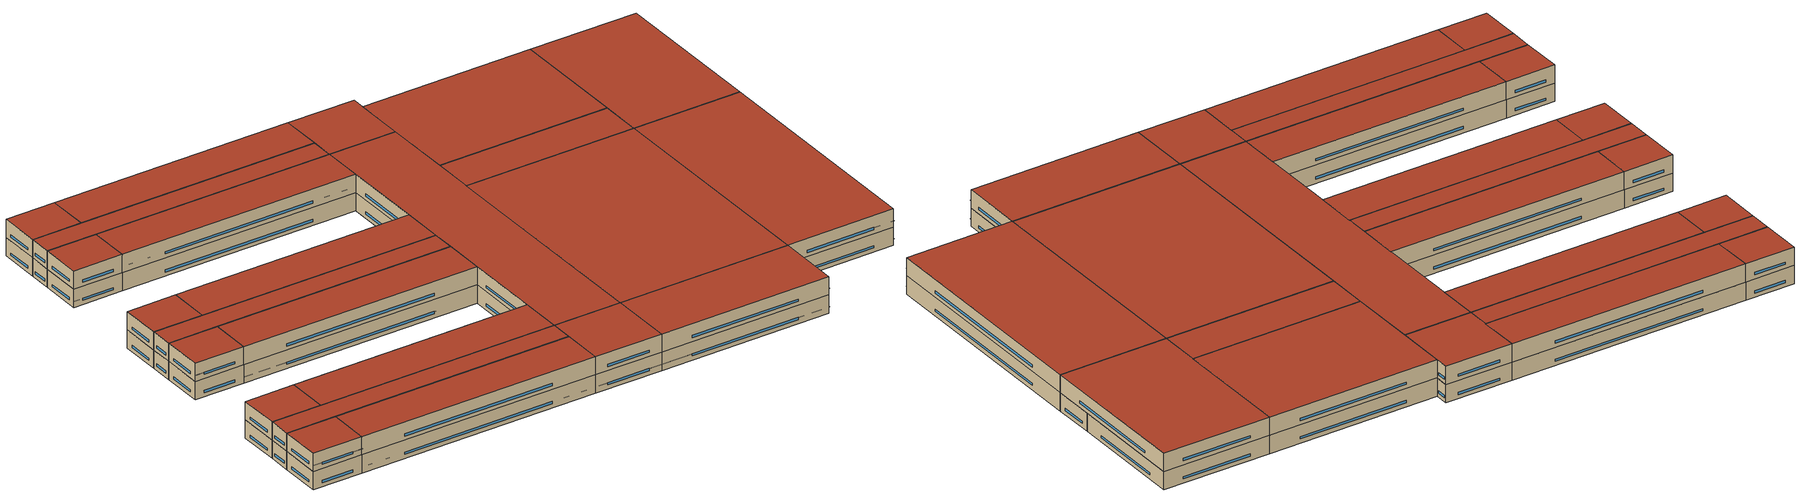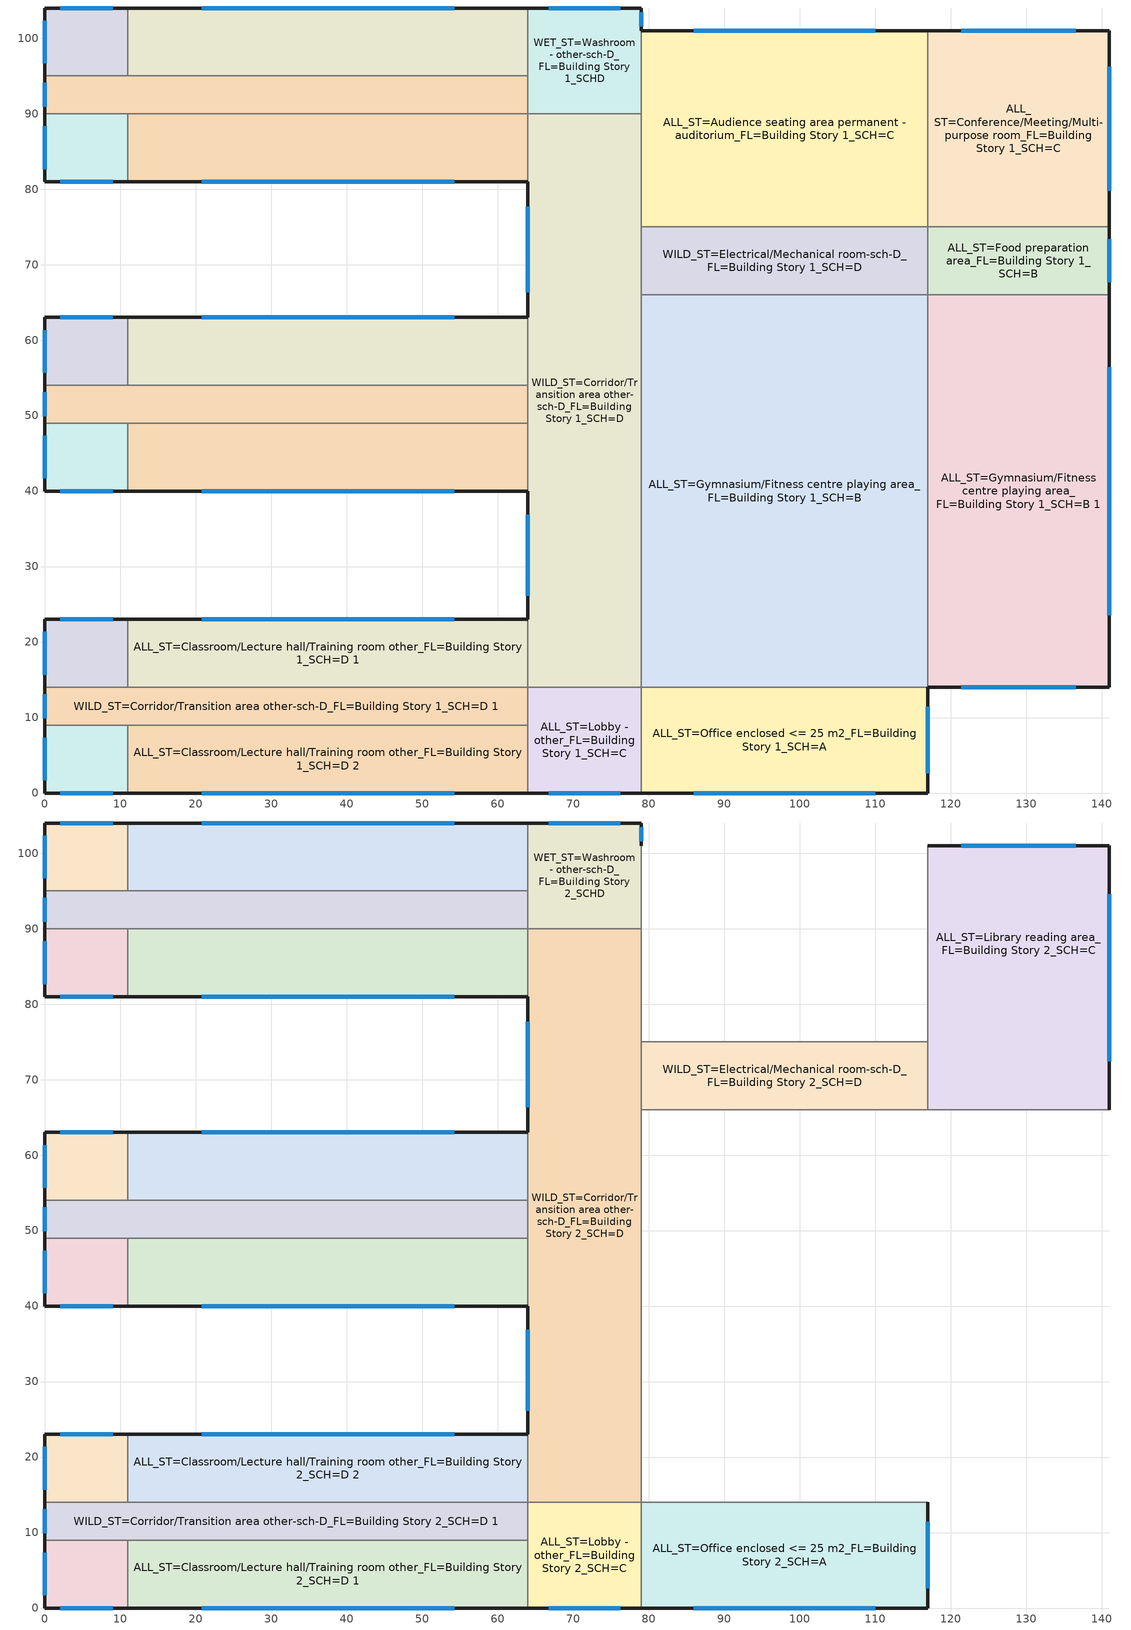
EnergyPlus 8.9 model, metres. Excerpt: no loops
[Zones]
ALL_ST=Audience seating area permanent - auditorium_FL=Building Story 1_SCH=C
 floor ground (BTAP-Grnd-Floor-Mass:U-0.379): 117,101 117,75 79,75 79,101 z0
 wall outside (BTAP-Ext-Wall-Mass:U-0.183-:{ "cond"=>0.06} adj ext wall insulation): 117,101 79,101 z0:4; 117,101 79,101 z4:8
 wall to WILD_ST=Electrical/Mechanical room-sch-D_FL=Building Story 1_SCH=D (BTAP-Int-Wall): 79,75 117,75 z0:4
 wall to ALL_ST=Conference/Meeting/Multi-purpose room_FL=Building Story 1_SCH=C (BTAP-Int-Wall): 117,75 117,101 z0:4
 wall to WILD_ST=Corridor/Transition area other-sch-D_FL=Building Story 1_SCH=D (BTAP-Int-Wall): 79,90 79,75 z0:4
 wall to WET_ST=Washroom - other-sch-D_FL=Building Story 1_SCHD (BTAP-Int-Wall): 79,101 79,90 z0:4
 wall to WILD_ST=Electrical/Mechanical room-sch-D_FL=Building Story 2_SCH=D (BTAP-Int-Wall): 79,75 117,75 z4:8
 wall to ALL_ST=Library reading area_FL=Building Story 2_SCH=C (BTAP-Int-Wall): 117,75 117,101 z4:8
 wall to WILD_ST=Corridor/Transition area other-sch-D_FL=Building Story 2_SCH=D (BTAP-Int-Wall): 79,90 79,75 z4:8
 wall to WET_ST=Washroom - other-sch-D_FL=Building Story 2_SCHD (BTAP-Int-Wall): 79,101 79,90 z4:8
 window (BTAP-Ext-DaylightDiffuser:U=0.140 SHGC=0.600-:{ "cond"=>0.7}): 110,101 86,101 z0.91:1.42; 110,101 86,101 z4.91:5.42
 roof outside (BTAP-Ext-Roof-Metal:U-0.12099999999999998-:{ "cond"=>0.057} adj roof insulation): 117,75 117,101 79,101 79,75 z8
ALL_ST=Classroom/Lecture hall/Training room other_FL=Building Story 1_SCH=D
 floor ground (BTAP-Grnd-Floor-Mass:U-0.379): 11,9 11,0 0,0 0,9 z0; 11,49 11,40 0,40 0,49 z0; 11,90 11,81 0,81 0,90 z0
 wall outside (BTAP-Ext-Wall-Mass:U-0.183-:{ "cond"=>0.06} adj ext wall insulation): 0,9 0,0 11,0 / 0,49 0,40 11,40 / 0,90 0,81 11,81 z0:4
 wall to ALL_ST=Classroom/Lecture hall/Training room other_FL=Building Story 1_SCH=D 2 (BTAP-Int-Wall): 11,0 11,9 / 11,40 11,49 / 11,81 11,90 z0:4
 wall to WILD_ST=Corridor/Transition area other-sch-D_FL=Building Story 1_SCH=D 1 (BTAP-Int-Wall): 11,9 0,9 / 11,49 0,49 / 11,90 0,90 z0:4
 window (BTAP-Ext-DaylightDiffuser:U=0.140 SHGC=0.600-:{ "cond"=>0.7}): 2.04,0 8.96,0 / 0,7.33 0,1.67 / 2.04,40 8.96,40 / 0,47.33 0,41.67 / 2.04,81 8.96,81 / 0,88.33 0,82.67 z0.91:1.42
ALL_ST=Classroom/Lecture hall/Training room other_FL=Building Story 1_SCH=D 1
 floor ground (BTAP-Grnd-Floor-Mass:U-0.379): 64,23 64,14 11,14 11,23 z0; 64,63 64,54 11,54 11,63 z0; 64,104 64,95 11,95 11,104 z0
 wall outside (BTAP-Ext-Wall-Mass:U-0.183-:{ "cond"=>0.06} adj ext wall insulation): 64,23 11,23 / 64,63 11,63 / 64,104 11,104 z0:4
 wall to WILD_ST=Corridor/Transition area other-sch-D_FL=Building Story 1_SCH=D 1 (BTAP-Int-Wall): 11,14 64,14 / 11,54 64,54 / 11,95 64,95 z0:4
 wall to WILD_ST=Corridor/Transition area other-sch-D_FL=Building Story 1_SCH=D (BTAP-Int-Wall): 64,14 64,23 / 64,54 64,63 z0:4
 wall to ALL_ST=Classroom/Lecture hall/Training room other_FL=Building Story 1_SCH=D 3 (BTAP-Int-Wall): 11,23 11,14 / 11,63 11,54 / 11,104 11,95 z0:4
 wall to WET_ST=Washroom - other-sch-D_FL=Building Story 1_SCHD (BTAP-Int-Wall): 64,95 64,104 z0:4
 window (BTAP-Ext-DaylightDiffuser:U=0.140 SHGC=0.600-:{ "cond"=>0.7}): 54.24,23 20.76,23 / 54.24,63 20.76,63 / 54.24,104 20.76,104 z0.91:1.42
ALL_ST=Classroom/Lecture hall/Training room other_FL=Building Story 1_SCH=D 2
 floor ground (BTAP-Grnd-Floor-Mass:U-0.379): 64,9 64,0 11,0 11,9 z0; 64,49 64,40 11,40 11,49 z0; 64,90 64,81 11,81 11,90 z0
 wall outside (BTAP-Ext-Wall-Mass:U-0.183-:{ "cond"=>0.06} adj ext wall insulation): 11,0 64,0 / 11,40 64,40 / 11,81 64,81 z0:4
 wall to ALL_ST=Lobby - other_FL=Building Story 1_SCH=C (BTAP-Int-Wall): 64,0 64,9 z0:4
 wall to WILD_ST=Corridor/Transition area other-sch-D_FL=Building Story 1_SCH=D 1 (BTAP-Int-Wall): 64,9 11,9 / 64,49 11,49 / 64,90 11,90 z0:4
 wall to WILD_ST=Corridor/Transition area other-sch-D_FL=Building Story 1_SCH=D (BTAP-Int-Wall): 64,40 64,49 / 64,81 64,90 z0:4
 window (BTAP-Ext-DaylightDiffuser:U=0.140 SHGC=0.600-:{ "cond"=>0.7}): 20.76,0 54.24,0 / 20.76,40 54.24,40 / 20.76,81 54.24,81 z0.91:1.42
ALL_ST=Classroom/Lecture hall/Training room other_FL=Building Story 1_SCH=D 3
 floor ground (BTAP-Grnd-Floor-Mass:U-0.379): 11,23 11,14 0,14 0,23 z0; 11,63 11,54 0,54 0,63 z0; 11,104 11,95 0,95 0,104 z0
 wall outside (BTAP-Ext-Wall-Mass:U-0.183-:{ "cond"=>0.06} adj ext wall insulation): 11,23 0,23 0,14 / 11,63 0,63 0,54 / 11,104 0,104 0,95 z0:4
 wall to WILD_ST=Corridor/Transition area other-sch-D_FL=Building Story 1_SCH=D 1 (BTAP-Int-Wall): 0,14 11,14 / 0,54 11,54 / 0,95 11,95 z0:4
 window (BTAP-Ext-DaylightDiffuser:U=0.140 SHGC=0.600-:{ "cond"=>0.7}): 8.96,23 2.04,23 / 0,21.33 0,15.67 / 8.96,63 2.04,63 / 0,61.33 0,55.67 / 8.96,104 2.04,104 / 0,102.33 0,96.67 z0.91:1.42
ALL_ST=Conference/Meeting/Multi-purpose room_FL=Building Story 1_SCH=C
 floor ground (BTAP-Grnd-Floor-Mass:U-0.379): 141,101 141,75 117,75 117,101 z0
 wall outside (BTAP-Ext-Wall-Mass:U-0.183-:{ "cond"=>0.06} adj ext wall insulation): 141,75 141,101 117,101 z0:4
 wall to ALL_ST=Food preparation area_FL=Building Story 1_SCH=B (BTAP-Int-Wall): 117,75 141,75 z0:4
 window (BTAP-Ext-DaylightDiffuser:U=0.140 SHGC=0.600-:{ "cond"=>0.7}): 141,79.79 141,96.21 / 136.57,101 121.43,101 z0.91:1.42
ALL_ST=Food preparation area_FL=Building Story 1_SCH=B
 floor ground (BTAP-Grnd-Floor-Mass:U-0.379): 141,75 141,66 117,66 117,75 z0
 wall outside (BTAP-Ext-Wall-Mass:U-0.183-:{ "cond"=>0.06} adj ext wall insulation): 141,66 141,75 z0:4
 wall to ALL_ST=Gymnasium/Fitness centre playing area_FL=Building Story 1_SCH=B 1 (BTAP-Int-Wall): 117,66 141,66 z0:4
 wall to WILD_ST=Electrical/Mechanical room-sch-D_FL=Building Story 1_SCH=D (BTAP-Int-Wall): 117,75 117,66 z0:4
 window (BTAP-Ext-DaylightDiffuser:U=0.140 SHGC=0.600-:{ "cond"=>0.7}): 141,67.67 141,73.33 z0.91:1.42
ALL_ST=Gymnasium/Fitness centre playing area_FL=Building Story 1_SCH=B
 floor ground (BTAP-Grnd-Floor-Mass:U-0.379): 117,66 117,14 79,14 79,66 z0
 wall to ALL_ST=Office enclosed <= 25 m2_FL=Building Story 1_SCH=A (BTAP-Int-Wall): 79,14 117,14 z0:4
 wall to ALL_ST=Gymnasium/Fitness centre playing area_FL=Building Story 1_SCH=B 1 (BTAP-Int-Wall): 117,14 117,66 z0:4; 117,14 117,66 z4:8
 wall to WILD_ST=Electrical/Mechanical room-sch-D_FL=Building Story 1_SCH=D (BTAP-Int-Wall): 117,66 79,66 z0:4
 wall to WILD_ST=Corridor/Transition area other-sch-D_FL=Building Story 1_SCH=D (BTAP-Int-Wall): 79,66 79,14 z0:4
 wall to ALL_ST=Office enclosed <= 25 m2_FL=Building Story 2_SCH=A (BTAP-Int-Wall): 79,14 117,14 z4:8
 wall to WILD_ST=Electrical/Mechanical room-sch-D_FL=Building Story 2_SCH=D (BTAP-Int-Wall): 117,66 79,66 z4:8
 wall to WILD_ST=Corridor/Transition area other-sch-D_FL=Building Story 2_SCH=D (BTAP-Int-Wall): 79,66 79,14 z4:8
 roof outside (BTAP-Ext-Roof-Metal:U-0.12099999999999998-:{ "cond"=>0.057} adj roof insulation): 117,14 117,66 79,66 79,14 z8
ALL_ST=Gymnasium/Fitness centre playing area_FL=Building Story 1_SCH=B 1
 floor ground (BTAP-Grnd-Floor-Mass:U-0.379): 141,66 141,14 117,14 117,66 z0
 wall outside (BTAP-Ext-Wall-Mass:U-0.183-:{ "cond"=>0.06} adj ext wall insulation): 117,14 141,14 141,66 z0:4; 117,14 141,14 141,66 z4:8
 wall to ALL_ST=Library reading area_FL=Building Story 2_SCH=C (BTAP-Int-Wall): 141,66 117,66 z4:8
 window (BTAP-Ext-DaylightDiffuser:U=0.140 SHGC=0.600-:{ "cond"=>0.7}): 121.43,14 136.57,14 / 141,23.57 141,56.43 z0.91:1.42; 121.43,14 136.57,14 / 141,23.57 141,56.43 z4.91:5.42
 roof outside (BTAP-Ext-Roof-Metal:U-0.12099999999999998-:{ "cond"=>0.057} adj roof insulation): 141,14 141,66 117,66 117,14 z8
ALL_ST=Lobby - other_FL=Building Story 1_SCH=C
 floor ground (BTAP-Grnd-Floor-Mass:U-0.379): 79,14 79,0 64,0 64,14 z0
 wall outside (BTAP-Ext-Wall-Mass:U-0.183-:{ "cond"=>0.06} adj ext wall insulation): 64,0 79,0 z0:4
 wall to ALL_ST=Office enclosed <= 25 m2_FL=Building Story 1_SCH=A (BTAP-Int-Wall): 79,0 79,14 z0:4
 wall to WILD_ST=Corridor/Transition area other-sch-D_FL=Building Story 1_SCH=D (BTAP-Int-Wall): 79,14 64,14 z0:4
 wall to WILD_ST=Corridor/Transition area other-sch-D_FL=Building Story 1_SCH=D 1 (BTAP-Int-Wall): 64,14 64,9 z0:4
 window (BTAP-Ext-DaylightDiffuser:U=0.140 SHGC=0.600-:{ "cond"=>0.7}): 66.77,0 76.23,0 z0.91:1.42
ALL_ST=Office enclosed <= 25 m2_FL=Building Story 1_SCH=A
 floor ground (BTAP-Grnd-Floor-Mass:U-0.379): 117,14 117,0 79,0 79,14 z0
 wall outside (BTAP-Ext-Wall-Mass:U-0.183-:{ "cond"=>0.06} adj ext wall insulation): 79,0 117,0 117,14 z0:4
 window (BTAP-Ext-DaylightDiffuser:U=0.140 SHGC=0.600-:{ "cond"=>0.7}): 86,0 110,0 / 117,2.59 117,11.41 z0.91:1.42
WET_ST=Washroom - other-sch-D_FL=Building Story 1_SCHD
 floor ground (BTAP-Grnd-Floor-Mass:U-0.379): 79,104 79,90 64,90 64,104 z0
 wall outside (BTAP-Ext-Wall-Mass:U-0.183-:{ "cond"=>0.06} adj ext wall insulation): 79,101 79,104 64,104 z0:4
 wall to WILD_ST=Corridor/Transition area other-sch-D_FL=Building Story 1_SCH=D (BTAP-Int-Wall): 64,90 79,90 z0:4
 wall to WILD_ST=Corridor/Transition area other-sch-D_FL=Building Story 1_SCH=D 1 (BTAP-Int-Wall): 64,95 64,90 z0:4
 window (BTAP-Ext-DaylightDiffuser:U=0.140 SHGC=0.600-:{ "cond"=>0.7}): 79,101.57 79,103.43 z0.91:1.43; 76.23,104 66.77,104 z0.91:1.42
WILD_ST=Corridor/Transition area other-sch-D_FL=Building Story 1_SCH=D
 floor ground (BTAP-Grnd-Floor-Mass:U-0.379): 79,90 79,14 64,14 64,90 z0
 wall outside (BTAP-Ext-Wall-Mass:U-0.183-:{ "cond"=>0.06} adj ext wall insulation): 64,40 64,23 / 64,81 64,63 z0:4
 wall to WILD_ST=Electrical/Mechanical room-sch-D_FL=Building Story 1_SCH=D (BTAP-Int-Wall): 79,66 79,75 z0:4
 wall to WILD_ST=Corridor/Transition area other-sch-D_FL=Building Story 1_SCH=D 1 (BTAP-Int-Wall): 64,54 64,49 z0:4
 window (BTAP-Ext-DaylightDiffuser:U=0.140 SHGC=0.600-:{ "cond"=>0.7}): 64,36.86 64,26.14 / 64,77.68 64,66.32 z0.91:1.42
WILD_ST=Corridor/Transition area other-sch-D_FL=Building Story 1_SCH=D 1
 floor ground (BTAP-Grnd-Floor-Mass:U-0.379): 64,14 64,9 0,9 0,14 z0; 64,54 64,49 0,49 0,54 z0; 64,95 64,90 0,90 0,95 z0
 wall outside (BTAP-Ext-Wall-Mass:U-0.183-:{ "cond"=>0.06} adj ext wall insulation): 0,14 0,9 / 0,54 0,49 / 0,95 0,90 z0:4
 window (BTAP-Ext-DaylightDiffuser:U=0.140 SHGC=0.600-:{ "cond"=>0.7}): 0,13.07 0,9.93 / 0,53.07 0,49.93 / 0,94.07 0,90.93 z0.91:1.42
WILD_ST=Electrical/Mechanical room-sch-D_FL=Building Story 1_SCH=D
 floor ground (BTAP-Grnd-Floor-Mass:U-0.379): 117,75 117,66 79,66 79,75 z0
ALL_ST=Classroom/Lecture hall/Training room other_FL=Building Story 2_SCH=D
 floor to ALL_ST=Classroom/Lecture hall/Training room other_FL=Building Story 1_SCH=D 3 (BTAP-Int-Floor): 11,23 11,14 0,14 0,23 z4; 11,63 11,54 0,54 0,63 z4; 11,104 11,95 0,95 0,104 z4
 wall outside (BTAP-Ext-Wall-Mass:U-0.183-:{ "cond"=>0.06} adj ext wall insulation): 11,23 0,23 0,14 / 11,63 0,63 0,54 / 11,104 0,104 0,95 z4:8
 wall to WILD_ST=Corridor/Transition area other-sch-D_FL=Building Story 2_SCH=D 1 (BTAP-Int-Wall): 0,14 11,14 / 0,54 11,54 / 0,95 11,95 z4:8
 wall to ALL_ST=Classroom/Lecture hall/Training room other_FL=Building Story 2_SCH=D 2 (BTAP-Int-Wall): 11,14 11,23 / 11,54 11,63 / 11,95 11,104 z4:8
 window (BTAP-Ext-DaylightDiffuser:U=0.140 SHGC=0.600-:{ "cond"=>0.7}): 8.96,23 2.04,23 / 0,21.33 0,15.67 / 8.96,63 2.04,63 / 0,61.33 0,55.67 / 8.96,104 2.04,104 / 0,102.33 0,96.67 z4.91:5.42
 roof outside (BTAP-Ext-Roof-Metal:U-0.12099999999999998-:{ "cond"=>0.057} adj roof insulation): 11,14 11,23 0,23 0,14 z8; 11,54 11,63 0,63 0,54 z8; 11,95 11,104 0,104 0,95 z8
ALL_ST=Classroom/Lecture hall/Training room other_FL=Building Story 2_SCH=D 1
 floor to ALL_ST=Classroom/Lecture hall/Training room other_FL=Building Story 1_SCH=D 2 (BTAP-Int-Floor): 64,9 64,0 11,0 11,9 z4; 64,49 64,40 11,40 11,49 z4; 64,90 64,81 11,81 11,90 z4
 wall outside (BTAP-Ext-Wall-Mass:U-0.183-:{ "cond"=>0.06} adj ext wall insulation): 11,0 64,0 / 11,40 64,40 / 11,81 64,81 z4:8
 wall to ALL_ST=Lobby - other_FL=Building Story 2_SCH=C (BTAP-Int-Wall): 64,0 64,9 z4:8
 wall to WILD_ST=Corridor/Transition area other-sch-D_FL=Building Story 2_SCH=D 1 (BTAP-Int-Wall): 64,9 11,9 / 64,49 11,49 / 64,90 11,90 z4:8
 wall to ALL_ST=Classroom/Lecture hall/Training room other_FL=Building Story 2_SCH=D 3 (BTAP-Int-Wall): 11,9 11,0 / 11,49 11,40 / 11,90 11,81 z4:8
 wall to WILD_ST=Corridor/Transition area other-sch-D_FL=Building Story 2_SCH=D (BTAP-Int-Wall): 64,40 64,49 / 64,81 64,90 z4:8
 window (BTAP-Ext-DaylightDiffuser:U=0.140 SHGC=0.600-:{ "cond"=>0.7}): 20.76,0 54.24,0 / 20.76,40 54.24,40 / 20.76,81 54.24,81 z4.91:5.42
 roof outside (BTAP-Ext-Roof-Metal:U-0.12099999999999998-:{ "cond"=>0.057} adj roof insulation): 64,0 64,9 11,9 11,0 z8; 64,40 64,49 11,49 11,40 z8; 64,81 64,90 11,90 11,81 z8
ALL_ST=Classroom/Lecture hall/Training room other_FL=Building Story 2_SCH=D 2
 floor to ALL_ST=Classroom/Lecture hall/Training room other_FL=Building Story 1_SCH=D 1 (BTAP-Int-Floor): 64,23 64,14 11,14 11,23 z4; 64,63 64,54 11,54 11,63 z4; 64,104 64,95 11,95 11,104 z4
 wall outside (BTAP-Ext-Wall-Mass:U-0.183-:{ "cond"=>0.06} adj ext wall insulation): 64,23 11,23 / 64,63 11,63 / 64,104 11,104 z4:8
 wall to WILD_ST=Corridor/Transition area other-sch-D_FL=Building Story 2_SCH=D 1 (BTAP-Int-Wall): 11,14 64,14 / 11,54 64,54 / 11,95 64,95 z4:8
 wall to WILD_ST=Corridor/Transition area other-sch-D_FL=Building Story 2_SCH=D (BTAP-Int-Wall): 64,14 64,23 / 64,54 64,63 z4:8
 wall to WET_ST=Washroom - other-sch-D_FL=Building Story 2_SCHD (BTAP-Int-Wall): 64,95 64,104 z4:8
 window (BTAP-Ext-DaylightDiffuser:U=0.140 SHGC=0.600-:{ "cond"=>0.7}): 54.24,23 20.76,23 / 54.24,63 20.76,63 / 54.24,104 20.76,104 z4.91:5.42
 roof outside (BTAP-Ext-Roof-Metal:U-0.12099999999999998-:{ "cond"=>0.057} adj roof insulation): 64,14 64,23 11,23 11,14 z8; 64,54 64,63 11,63 11,54 z8; 64,95 64,104 11,104 11,95 z8
ALL_ST=Classroom/Lecture hall/Training room other_FL=Building Story 2_SCH=D 3
 floor to ALL_ST=Classroom/Lecture hall/Training room other_FL=Building Story 1_SCH=D (BTAP-Int-Floor): 11,9 11,0 0,0 0,9 z4; 11,49 11,40 0,40 0,49 z4; 11,90 11,81 0,81 0,90 z4
 wall outside (BTAP-Ext-Wall-Mass:U-0.183-:{ "cond"=>0.06} adj ext wall insulation): 0,9 0,0 11,0 / 0,49 0,40 11,40 / 0,90 0,81 11,81 z4:8
 wall to WILD_ST=Corridor/Transition area other-sch-D_FL=Building Story 2_SCH=D 1 (BTAP-Int-Wall): 11,9 0,9 / 11,49 0,49 / 11,90 0,90 z4:8
 window (BTAP-Ext-DaylightDiffuser:U=0.140 SHGC=0.600-:{ "cond"=>0.7}): 2.04,0 8.96,0 / 0,7.33 0,1.67 / 2.04,40 8.96,40 / 0,47.33 0,41.67 / 2.04,81 8.96,81 / 0,88.33 0,82.67 z4.91:5.42
 roof outside (BTAP-Ext-Roof-Metal:U-0.12099999999999998-:{ "cond"=>0.057} adj roof insulation): 11,0 11,9 0,9 0,0 z8; 11,40 11,49 0,49 0,40 z8; 11,81 11,90 0,90 0,81 z8
ALL_ST=Library reading area_FL=Building Story 2_SCH=C
 floor to ALL_ST=Food preparation area_FL=Building Story 1_SCH=B (BTAP-Int-Floor): 141,75 141,66 117,66 117,75 z4
 floor to ALL_ST=Conference/Meeting/Multi-purpose room_FL=Building Story 1_SCH=C (BTAP-Int-Floor): 141,101 141,75 117,75 117,101 z4
 wall outside (BTAP-Ext-Wall-Mass:U-0.183-:{ "cond"=>0.06} adj ext wall insulation): 141,66 141,101 117,101 z4:8
 wall to WILD_ST=Electrical/Mechanical room-sch-D_FL=Building Story 2_SCH=D (BTAP-Int-Wall): 117,75 117,66 z4:8
 window (BTAP-Ext-DaylightDiffuser:U=0.140 SHGC=0.600-:{ "cond"=>0.7}): 141,72.45 141,94.55 / 136.57,101 121.43,101 z4.91:5.42
 roof outside (BTAP-Ext-Roof-Metal:U-0.12099999999999998-:{ "cond"=>0.057} adj roof insulation): 141,66 141,101 117,101 117,66 z8
ALL_ST=Lobby - other_FL=Building Story 2_SCH=C
 floor to ALL_ST=Lobby - other_FL=Building Story 1_SCH=C (BTAP-Int-Floor): 79,14 79,0 64,0 64,14 z4
 wall outside (BTAP-Ext-Wall-Mass:U-0.183-:{ "cond"=>0.06} adj ext wall insulation): 64,0 79,0 z4:8
 wall to ALL_ST=Office enclosed <= 25 m2_FL=Building Story 2_SCH=A (BTAP-Int-Wall): 79,0 79,14 z4:8
 wall to WILD_ST=Corridor/Transition area other-sch-D_FL=Building Story 2_SCH=D (BTAP-Int-Wall): 79,14 64,14 z4:8
 wall to WILD_ST=Corridor/Transition area other-sch-D_FL=Building Story 2_SCH=D 1 (BTAP-Int-Wall): 64,14 64,9 z4:8
 window (BTAP-Ext-DaylightDiffuser:U=0.140 SHGC=0.600-:{ "cond"=>0.7}): 66.77,0 76.23,0 z4.91:5.42
 roof outside (BTAP-Ext-Roof-Metal:U-0.12099999999999998-:{ "cond"=>0.057} adj roof insulation): 79,0 79,14 64,14 64,0 z8
ALL_ST=Office enclosed <= 25 m2_FL=Building Story 2_SCH=A
 floor to ALL_ST=Office enclosed <= 25 m2_FL=Building Story 1_SCH=A (BTAP-Int-Floor): 117,14 117,0 79,0 79,14 z4
 wall outside (BTAP-Ext-Wall-Mass:U-0.183-:{ "cond"=>0.06} adj ext wall insulation): 79,0 117,0 117,14 z4:8
 window (BTAP-Ext-DaylightDiffuser:U=0.140 SHGC=0.600-:{ "cond"=>0.7}): 86,0 110,0 / 117,2.59 117,11.41 z4.91:5.42
 roof outside (BTAP-Ext-Roof-Metal:U-0.12099999999999998-:{ "cond"=>0.057} adj roof insulation): 117,0 117,14 79,14 79,0 z8
WET_ST=Washroom - other-sch-D_FL=Building Story 2_SCHD
 floor to WET_ST=Washroom - other-sch-D_FL=Building Story 1_SCHD (BTAP-Int-Floor): 79,104 79,90 64,90 64,104 z4
 wall outside (BTAP-Ext-Wall-Mass:U-0.183-:{ "cond"=>0.06} adj ext wall insulation): 79,101 79,104 64,104 z4:8
 wall to WILD_ST=Corridor/Transition area other-sch-D_FL=Building Story 2_SCH=D (BTAP-Int-Wall): 64,90 79,90 z4:8
 wall to WILD_ST=Corridor/Transition area other-sch-D_FL=Building Story 2_SCH=D 1 (BTAP-Int-Wall): 64,95 64,90 z4:8
 window (BTAP-Ext-DaylightDiffuser:U=0.140 SHGC=0.600-:{ "cond"=>0.7}): 79,101.57 79,103.43 z4.91:5.43; 76.23,104 66.77,104 z4.91:5.42
 roof outside (BTAP-Ext-Roof-Metal:U-0.12099999999999998-:{ "cond"=>0.057} adj roof insulation): 79,90 79,104 64,104 64,90 z8
WILD_ST=Corridor/Transition area other-sch-D_FL=Building Story 2_SCH=D
 floor to WILD_ST=Corridor/Transition area other-sch-D_FL=Building Story 1_SCH=D (BTAP-Int-Floor): 79,90 79,14 64,14 64,90 z4
 wall outside (BTAP-Ext-Wall-Mass:U-0.183-:{ "cond"=>0.06} adj ext wall insulation): 64,40 64,23 / 64,81 64,63 z4:8
 wall to WILD_ST=Electrical/Mechanical room-sch-D_FL=Building Story 2_SCH=D (BTAP-Int-Wall): 79,66 79,75 z4:8
 wall to WILD_ST=Corridor/Transition area other-sch-D_FL=Building Story 2_SCH=D 1 (BTAP-Int-Wall): 64,54 64,49 z4:8
 window (BTAP-Ext-DaylightDiffuser:U=0.140 SHGC=0.600-:{ "cond"=>0.7}): 64,36.86 64,26.14 / 64,77.68 64,66.32 z4.91:5.42
 roof outside (BTAP-Ext-Roof-Metal:U-0.12099999999999998-:{ "cond"=>0.057} adj roof insulation): 79,14 79,90 64,90 64,14 z8
WILD_ST=Corridor/Transition area other-sch-D_FL=Building Story 2_SCH=D 1
 floor to WILD_ST=Corridor/Transition area other-sch-D_FL=Building Story 1_SCH=D 1 (BTAP-Int-Floor): 64,14 64,9 0,9 0,14 z4; 64,54 64,49 0,49 0,54 z4; 64,95 64,90 0,90 0,95 z4
 wall outside (BTAP-Ext-Wall-Mass:U-0.183-:{ "cond"=>0.06} adj ext wall insulation): 0,14 0,9 / 0,54 0,49 / 0,95 0,90 z4:8
 window (BTAP-Ext-DaylightDiffuser:U=0.140 SHGC=0.600-:{ "cond"=>0.7}): 0,13.07 0,9.93 / 0,53.07 0,49.93 / 0,94.07 0,90.93 z4.91:5.42
 roof outside (BTAP-Ext-Roof-Metal:U-0.12099999999999998-:{ "cond"=>0.057} adj roof insulation): 64,9 64,14 0,14 0,9 z8; 64,49 64,54 0,54 0,49 z8; 64,90 64,95 0,95 0,90 z8
WILD_ST=Electrical/Mechanical room-sch-D_FL=Building Story 2_SCH=D
 floor to WILD_ST=Electrical/Mechanical room-sch-D_FL=Building Story 1_SCH=D (BTAP-Int-Floor): 117,75 117,66 79,66 79,75 z4
 roof outside (BTAP-Ext-Roof-Metal:U-0.12099999999999998-:{ "cond"=>0.057} adj roof insulation): 117,66 117,75 79,75 79,66 z8
shading: 10.97,0 0.03,0 0.03,-0.28 10.97,-0.28 z1.57; 10.97,40 0.03,40 0.03,39.72 10.97,39.72 z1.57; 10.97,81 0.03,81 0.03,80.72 10.97,80.72 z1.57; 63.97,0 11.03,0 11.03,-0.28 63.97,-0.28 z1.56; 63.97,40 11.03,40 11.03,39.72 63.97,39.72 z1.56; 63.97,81 11.03,81 11.03,80.72 63.97,80.72 z1.56; 63.97,0 11.03,0 11.03,-0.28 63.97,-0.28 z5.56; 63.97,40 11.03,40 11.03,39.72 63.97,39.72 z5.56; 63.97,81 11.03,81 11.03,80.72 63.97,80.72 z5.56; 10.97,0 0.03,0 0.03,-0.28 10.97,-0.28 z5.57; 10.97,40 0.03,40 0.03,39.72 10.97,39.72 z5.57; 10.97,81 0.03,81 0.03,80.72 10.97,80.72 z5.57; 140.97,14 117.03,14 117.03,13.72 140.97,13.72 z1.56; 140.97,14 117.03,14 117.03,13.72 140.97,13.72 z5.56; 78.97,0 64.03,0 64.03,-0.28 78.97,-0.28 z1.56; 78.97,0 64.03,0 64.03,-0.28 78.97,-0.28 z5.56; 116.97,0 79.03,0 79.03,-0.28 116.97,-0.28 z1.56; 116.97,0 79.03,0 79.03,-0.28 116.97,-0.28 z5.56
[Building]
SecondarySchool-CAN_NT_Yellowknife.AP.719360_CWEC2016.epw created: 2019-08-08 03:10:36 +0000: North Axis {deg}=0; Terrain=City; Loads Convergence Tolerance Value=0.04; Temperature Convergence Tolerance Value {deltaC}=0.2; Solar Distribution=FullInteriorAndExterior; Maximum Number of Warmup Days=25; Minimum Number of Warmup Days=6
[Site:Location]
Yellowknife AP: Latitude {deg}=62.463; Longitude {deg}=-114.44; Time Zone {hr}=-7; Elevation {m}=205.7
[Site:GroundTemperature:BuildingSurface]
19.527, 19.502, 19.536, 19.598, 20.002, 21.64, 22.225, 22.375, 21.449, 20.121, 19.802, 19.633
[Site:WaterMainsTemperature]
Calculation Method=Correlation; Annual Average Outdoor Air Temperature {C}=-3.45833; Maximum Difference In Monthly Average Outdoor Air Temperatures {deltaC}=42.9
[SizingPeriod:DesignDay] Day of Month=21; Dry-Bulb Temperature Range Modifier Type=DefaultMultipliers; Humidity Condition Type=Wetbulb; Barometric Pressure {Pa}=98878; Rain Indicator=No; Snow Indicator=No; Daylight Saving Time Indicator=No
Name | Month | Day Type | Maximum Dry-Bulb Temperature {C} | Daily Dry-Bulb Temperature Range {deltaC} | Wetbulb or DewPoint at Maximum Dry-Bulb {C} | Wind Speed {m/s} | Wind Direction {deg} | Solar Model Indicator | ASHRAE Clear Sky Optical Depth for Beam Irradiance (taub) | ASHRAE Clear Sky Optical Depth for Diffuse Irradiance (taud) | Sky Clearness
Yellowknife AP Ann Clg .4% Condns DB=>MWB | 7 | SummerDesignDay | 25.4 | 7.9 | 16 | 4 | 150 | ASHRAETau | 0.369 | 2.418
Yellowknife AP Ann Htg 99.6% Condns DB | 1 | WinterDesignDay | -40.5 | 0 | -40.5 | 1.7 | 310 | ASHRAEClearSky |  |  | 0
[Material] Thermal Absorptance=0.9
Name | Roughness | Thickness {m} | Conductivity {W/m-K} | Density {kg/m3} | Specific Heat {J/kg-K} | Solar Absorptance | Visible Absorptance
1/2IN Gypsum 1 | Smooth | 0.0127 | 0.16 | 784.9 | 830 | 0.4 | 0.4
100mm Normalweight concrete floor | MediumSmooth | 0.1016 | 2.31 | 2322 | 832 | 0.7 | 0.7
1IN Stucco 1 | Smooth | 0.0253 | 0.6918 | 1858 | 837 | 0.7 | 0.92
6 in. Normalweight Concrete Floor | MediumRough | 0.1524 | 2.31 | 2322 | 832 | 0.7 | 0.7
8IN CONCRETE HW RefBldg 1 | Rough | 0.2032 | 1.311 | 2240 | 836.8 | 0.7 | 0.7
G01 13mm gypsum board | Smooth | 0.0127 | 0.16 | 800 | 1090 | 0.7 | 0.5
Metal Roof Surface 1 | Smooth | 0.0008 | 45.28 | 7824 | 500 | 0.7 | 0.7
[Material:NoMass] Roughness=Smooth; Thermal Absorptance=0.9; Solar Absorptance=0.7
Name | Thermal Resistance {m2-K/W} | Visible Absorptance
Typical Carpet Pad | 0.21648 | 0.8
Typical Carpet Pad 2 | 2.57255 | 0.8
Typical Insulation 6 R-93.1_R-value 50.0 (ft^2*h*R/Btu) | 8.80551 | 0.7
Typical Insulation 6 R-99.97_R-value 60.0 (ft^2*h*R/Btu) | 10.5666 | 0.7
[WindowMaterial:SimpleGlazingSystem]
SimpleGlazing:U=0.140 SHGC=0.600 1 U-0.12: U-Factor {W/m2-K}=0.7; Solar Heat Gain Coefficient=0.6; Visible Transmittance=0.21
[Construction]
BTAP-Ext-DaylightDiffuser:U=0.140 SHGC=0.600-:{ "cond"=>0.7}: SimpleGlazing:U=0.140 SHGC=0.600 1 U-0.12
BTAP-Ext-Roof-Metal:U-0.12099999999999998-:{ "cond"=>0.057} adj roof insulation: Metal Roof Surface 1, Typical Insulation 6 R-99.97_R-value 60.0 (ft^2*h*R/Btu)
BTAP-Ext-Wall-Mass:U-0.183-:{ "cond"=>0.06} adj ext wall insulation: 1IN Stucco 1, 8IN CONCRETE HW RefBldg 1, Typical Insulation 6 R-93.1_R-value 50.0 (ft^2*h*R/Btu), 1/2IN Gypsum 1
BTAP-Grnd-Floor-Mass:U-0.379: 6 in. Normalweight Concrete Floor, Typical Carpet Pad 2
BTAP-Int-Floor: 100mm Normalweight concrete floor, Typical Carpet Pad
BTAP-Int-Wall: G01 13mm gypsum board, G01 13mm gypsum board
[Zone] Part of Total Floor Area=Yes
ALL_ST=Audience seating area permanent - auditorium_FL=Building Story 1_SCH=C; ALL_ST=Classroom/Lecture hall/Training room other_FL=Building Story 1_SCH=D; ALL_ST=Classroom/Lecture hall/Training room other_FL=Building Story 1_SCH=D 1; ALL_ST=Classroom/Lecture hall/Training room other_FL=Building Story 1_SCH=D 2; ALL_ST=Classroom/Lecture hall/Training room other_FL=Building Story 1_SCH=D 3; ALL_ST=Classroom/Lecture hall/Training room other_FL=Building Story 2_SCH=D; ALL_ST=Classroom/Lecture hall/Training room other_FL=Building Story 2_SCH=D 1; ALL_ST=Classroom/Lecture hall/Training room other_FL=Building Story 2_SCH=D 2; ALL_ST=Classroom/Lecture hall/Training room other_FL=Building Story 2_SCH=D 3; ALL_ST=Conference/Meeting/Multi-purpose room_FL=Building Story 1_SCH=C; ALL_ST=Food preparation area_FL=Building Story 1_SCH=B; ALL_ST=Gymnasium/Fitness centre playing area_FL=Building Story 1_SCH=B; ALL_ST=Gymnasium/Fitness centre playing area_FL=Building Story 1_SCH=B 1; ALL_ST=Library reading area_FL=Building Story 2_SCH=C; ALL_ST=Lobby - other_FL=Building Story 1_SCH=C; ALL_ST=Lobby - other_FL=Building Story 2_SCH=C; ALL_ST=Office enclosed <= 25 m2_FL=Building Story 1_SCH=A; ALL_ST=Office enclosed <= 25 m2_FL=Building Story 2_SCH=A; WET_ST=Washroom - other-sch-D_FL=Building Story 1_SCHD; WET_ST=Washroom - other-sch-D_FL=Building Story 2_SCHD; WILD_ST=Corridor/Transition area other-sch-D_FL=Building Story 1_SCH=D; WILD_ST=Corridor/Transition area other-sch-D_FL=Building Story 1_SCH=D 1; WILD_ST=Corridor/Transition area other-sch-D_FL=Building Story 2_SCH=D; WILD_ST=Corridor/Transition area other-sch-D_FL=Building Story 2_SCH=D 1; WILD_ST=Electrical/Mechanical room-sch-D_FL=Building Story 1_SCH=D; WILD_ST=Electrical/Mechanical room-sch-D_FL=Building Story 2_SCH=D
[ZoneInfiltration:DesignFlowRate] Schedule=Always On Discrete; Constant Term Coefficient=0; Temperature Term Coefficient=0; Velocity Term Coefficient=0.224; Velocity Squared Term Coefficient=0
Name | Zone or ZoneList | Design Flow Rate Calculation Method | Flow per Exterior Surface Area {m3/s-m2} | Design Flow Rate {m3/s}
Auditorium_ZN_1_FLR_1 Infiltration | ALL_ST=Audience seating area permanent - auditorium_FL=Building Story 1_SCH=C | Flow/ExteriorArea | 3.4544e-05
Corner_Class_1_Pod_1_ZN_1_FLR_1 Infiltration; Corner_Class_1_Pod_2_ZN_1_FLR_1 Infiltration; Corner_Class_1_Pod_3_ZN_1_FLR_1 Infiltration | ALL_ST=Classroom/Lecture hall/Training room other_FL=Building Story 1_SCH=D | Flow/Zone |  | 0.00276352
Mult_Class_2_Pod_1_ZN_1_FLR_1 Infiltration; Mult_Class_2_Pod_2_ZN_1_FLR_1 Infiltration; Mult_Class_2_Pod_3_ZN_1_FLR_1 Infiltration | ALL_ST=Classroom/Lecture hall/Training room other_FL=Building Story 1_SCH=D 1 | Flow/Zone |  | 0.00732333
Mult_Class_1_Pod_1_ZN_1_FLR_1 Infiltration; Mult_Class_1_Pod_2_ZN_1_FLR_1 Infiltration; Mult_Class_1_Pod_3_ZN_1_FLR_1 Infiltration | ALL_ST=Classroom/Lecture hall/Training room other_FL=Building Story 1_SCH=D 2 | Flow/Zone |  | 0.00732333
Corner_Class_2_Pod_1_ZN_1_FLR_1 Infiltration; Corner_Class_2_Pod_2_ZN_1_FLR_1 Infiltration; Corner_Class_2_Pod_3_ZN_1_FLR_1 Infiltration | ALL_ST=Classroom/Lecture hall/Training room other_FL=Building Story 1_SCH=D 3 | Flow/Zone |  | 0.00276352
Corner_Class_2_Pod_1_ZN_1_FLR_2 Infiltration; Corner_Class_2_Pod_2_ZN_1_FLR_2 Infiltration; Corner_Class_2_Pod_3_ZN_1_FLR_2 Infiltration | ALL_ST=Classroom/Lecture hall/Training room other_FL=Building Story 2_SCH=D | Flow/Zone |  | 0.00618338
Mult_Class_1_Pod_1_ZN_1_FLR_2 Infiltration; Mult_Class_1_Pod_2_ZN_1_FLR_2 Infiltration; Mult_Class_1_Pod_3_ZN_1_FLR_2 Infiltration | ALL_ST=Classroom/Lecture hall/Training room other_FL=Building Story 2_SCH=D 1 | Flow/Zone |  | 0.0238008
Mult_Class_2_Pod_1_ZN_1_FLR_2 Infiltration; Mult_Class_2_Pod_2_ZN_1_FLR_2 Infiltration; Mult_Class_2_Pod_3_ZN_1_FLR_2 Infiltration | ALL_ST=Classroom/Lecture hall/Training room other_FL=Building Story 2_SCH=D 2 | Flow/Zone |  | 0.0238008
Corner_Class_1_Pod_1_ZN_1_FLR_2 Infiltration; Corner_Class_1_Pod_2_ZN_1_FLR_2 Infiltration; Corner_Class_1_Pod_3_ZN_1_FLR_2 Infiltration | ALL_ST=Classroom/Lecture hall/Training room other_FL=Building Story 2_SCH=D 3 | Flow/Zone |  | 0.00618338
Cafeteria_ZN_1_FLR_1 Infiltration | ALL_ST=Conference/Meeting/Multi-purpose room_FL=Building Story 1_SCH=C | Flow/ExteriorArea | 3.4544e-05
Kitchen_ZN_1_FLR_1 Infiltration | ALL_ST=Food preparation area_FL=Building Story 1_SCH=B | Flow/ExteriorArea | 3.4544e-05
Gym_ZN_1_FLR_1 Infiltration | ALL_ST=Gymnasium/Fitness centre playing area_FL=Building Story 1_SCH=B | Flow/ExteriorArea | 3.4544e-05
Aux_Gym_ZN_1_FLR_1 Infiltration | ALL_ST=Gymnasium/Fitness centre playing area_FL=Building Story 1_SCH=B 1 | Flow/ExteriorArea | 3.4544e-05
LIBRARY_MEDIA_CENTER_ZN_1_FLR_2 Infiltration | ALL_ST=Library reading area_FL=Building Story 2_SCH=C | Flow/ExteriorArea | 3.4544e-05
Lobby_ZN_1_FLR_1 Infiltration | ALL_ST=Lobby - other_FL=Building Story 1_SCH=C | Flow/ExteriorArea | 3.4544e-05
Lobby_ZN_1_FLR_2 Infiltration | ALL_ST=Lobby - other_FL=Building Story 2_SCH=C | Flow/ExteriorArea | 3.4544e-05
Offices_ZN_1_FLR_1 Infiltration | ALL_ST=Office enclosed <= 25 m2_FL=Building Story 1_SCH=A | Flow/ExteriorArea | 3.4544e-05
Offices_ZN_1_FLR_2 Infiltration | ALL_ST=Office enclosed <= 25 m2_FL=Building Story 2_SCH=A | Flow/ExteriorArea | 3.4544e-05
Bathrooms_ZN_1_FLR_1 Infiltration | WET_ST=Washroom - other-sch-D_FL=Building Story 1_SCHD | Flow/ExteriorArea | 3.4544e-05
Bathrooms_ZN_1_FLR_2 Infiltration | WET_ST=Washroom - other-sch-D_FL=Building Story 2_SCHD | Flow/ExteriorArea | 3.4544e-05
Main_Corridor_ZN_1_FLR_1 Infiltration | WILD_ST=Corridor/Transition area other-sch-D_FL=Building Story 1_SCH=D | Flow/ExteriorArea | 3.4544e-05
Corridor_Pod_1_ZN_1_FLR_1 Infiltration; Corridor_Pod_2_ZN_1_FLR_1 Infiltration; Corridor_Pod_3_ZN_1_FLR_1 Infiltration | WILD_ST=Corridor/Transition area other-sch-D_FL=Building Story 1_SCH=D 1 | Flow/Zone |  | 0.00069088
Main_Corridor_ZN_1_FLR_2 Infiltration | WILD_ST=Corridor/Transition area other-sch-D_FL=Building Story 2_SCH=D | Flow/ExteriorArea | 3.4544e-05
Corridor_Pod_1_ZN_1_FLR_2 Infiltration; Corridor_Pod_2_ZN_1_FLR_2 Infiltration; Corridor_Pod_3_ZN_1_FLR_2 Infiltration | WILD_ST=Corridor/Transition area other-sch-D_FL=Building Story 2_SCH=D 1 | Flow/Zone |  | 0.011745
Mech_ZN_1_FLR_2 Infiltration | WILD_ST=Electrical/Mechanical room-sch-D_FL=Building Story 2_SCH=D | Flow/ExteriorArea | 3.4544e-05
[AvailabilityManager:NightCycle] Applicability Schedule=Always On Discrete; Control Type=CycleOnAny; Thermostat Tolerance {deltaC}=1; Cycling Run Time Control Type=FixedRunTime; Cycling Run Time {s}=3600
Name | Fan Schedule
Availability Manager Night Cycle 1 | Sys_3_PSZ ALL_ST=Audience seating area permanent - auditorium_FL=Building Story 1_SCH=C Occ Sch
Availability Manager Night Cycle 2 | Sys_3_PSZ ALL_ST=Classroom/Lecture hall/Training room other_FL=Building Story 1_SCH=D Occ Sch
Availability Manager Night Cycle 3 | Sys_3_PSZ ALL_ST=Classroom/Lecture hall/Training room other_FL=Building Story 1_SCH=D 1 Occ Sch
Availability Manager Night Cycle 4 | Sys_3_PSZ ALL_ST=Classroom/Lecture hall/Training room other_FL=Building Story 1_SCH=D 2 Occ Sch
Availability Manager Night Cycle 5 | Sys_3_PSZ ALL_ST=Classroom/Lecture hall/Training room other_FL=Building Story 1_SCH=D 3 Occ Sch
Availability Manager Night Cycle 6 | Sys_3_PSZ ALL_ST=Classroom/Lecture hall/Training room other_FL=Building Story 2_SCH=D Occ Sch
Availability Manager Night Cycle 7 | Sys_3_PSZ ALL_ST=Classroom/Lecture hall/Training room other_FL=Building Story 2_SCH=D 1 Occ Sch
Availability Manager Night Cycle 8 | Sys_3_PSZ ALL_ST=Classroom/Lecture hall/Training room other_FL=Building Story 2_SCH=D 2 Occ Sch
Availability Manager Night Cycle 9 | Sys_3_PSZ ALL_ST=Classroom/Lecture hall/Training room other_FL=Building Story 2_SCH=D 3 Occ Sch
Availability Manager Night Cycle 10 | Sys_3_PSZ ALL_ST=Conference/Meeting/Multi-purpose room_FL=Building Story 1_SCH=C Occ Sch
Availability Manager Night Cycle 11 | Sys_3_PSZ ALL_ST=Food preparation area_FL=Building Story 1_SCH=B Occ Sch
Availability Manager Night Cycle 12 | Sys_3_PSZ ALL_ST=Gymnasium/Fitness centre playing area_FL=Building Story 1_SCH=B Occ Sch
Availability Manager Night Cycle 13 | Sys_3_PSZ ALL_ST=Gymnasium/Fitness centre playing area_FL=Building Story 1_SCH=B 1 Occ Sch
Availability Manager Night Cycle 14 | Sys_3_PSZ ALL_ST=Library reading area_FL=Building Story 2_SCH=C Occ Sch
Availability Manager Night Cycle 15 | Sys_3_PSZ ALL_ST=Lobby - other_FL=Building Story 1_SCH=C Occ Sch
Availability Manager Night Cycle 16 | Sys_3_PSZ ALL_ST=Lobby - other_FL=Building Story 2_SCH=C Occ Sch
Availability Manager Night Cycle 17 | Sys_3_PSZ ALL_ST=Office enclosed <= 25 m2_FL=Building Story 1_SCH=A Occ Sch
Availability Manager Night Cycle 18 | Sys_3_PSZ ALL_ST=Office enclosed <= 25 m2_FL=Building Story 2_SCH=A Occ Sch
Availability Manager Night Cycle 19 | Sys_4_PSZ_WET_ST=Washroom - other-sch-D_FL=Building Story 1_SCHD Occ Sch
Availability Manager Night Cycle 20 | Sys_4_PSZ_WILD_ST=Corridor/Transition area other-sch-D_FL=Building Story 2_SCH=D Occ Sch
[AvailabilityManager:Scheduled] Schedule=Always On Discrete
Air Loop HVAC Outdoor Air System 12 Availability Manager; Air Loop HVAC Outdoor Air System 5 Availability Manager; Air Loop HVAC Outdoor Air System 9 Availability Manager; Air Loop HVAC Outdoor Air System 10 Availability Manager; Air Loop HVAC Outdoor Air System 16 Availability Manager; Air Loop HVAC Outdoor Air System 6 Availability Manager; Air Loop HVAC Outdoor Air System 7 Availability Manager; Air Loop HVAC Outdoor Air System 8 Availability Manager; Air Loop HVAC Outdoor Air System 11 Availability Manager; Air Loop HVAC Outdoor Air System 20 Availability Manager; Air Loop HVAC Outdoor Air System 18 Availability Manager; Air Loop HVAC Outdoor Air System 15 Availability Manager; Air Loop HVAC Outdoor Air System 17 Availability Manager; Air Loop HVAC Outdoor Air System 13 Availability Manager; Air Loop HVAC Outdoor Air System 3 Availability Manager; Air Loop HVAC Outdoor Air System 4 Availability Manager; Air Loop HVAC Outdoor Air System 14 Availability Manager; Air Loop HVAC Outdoor Air System 19 Availability Manager; Air Loop HVAC Outdoor Air System 1 Availability Manager; Air Loop HVAC Outdoor Air System 2 Availability Manager
[Schedule:Week:Daily]
Sys_3_PSZ ALL_ST=Audience seating area permanent - auditorium_FL=Building Story 1_SCH=C Occ Sch Week Rule - Jan1-Dec31: Sys_3_PSZ ALL_ST=Audience seating area permanent - auditorium_FL=Building Story 1_SCH=C Occ Sch Sunday, Sys_3_PSZ ALL_ST=Audience seating area permanent - auditorium_FL=Building Story 1_SCH=C Occ Sch Monday, Sys_3_PSZ ALL_ST=Audience seating area permanent - auditorium_FL=Building Story 1_SCH=C Occ Sch Tuesday, Sys_3_PSZ ALL_ST=Audience seating area permanent - auditorium_FL=Building Story 1_SCH=C Occ Sch Wednesday, Sys_3_PSZ ALL_ST=Audience seating area permanent - auditorium_FL=Building Story 1_SCH=C Occ Sch Thursday, Sys_3_PSZ ALL_ST=Audience seating area permanent - auditorium_FL=Building Story 1_SCH=C Occ Sch Friday, Sys_3_PSZ ALL_ST=Audience seating area permanent - auditorium_FL=Building Story 1_SCH=C Occ Sch Saturday, Sys_3_PSZ ALL_ST=Audience seating area permanent - auditorium_FL=Building Story 1_SCH=C Occ Sch Default, Sys_3_PSZ ALL_ST=Audience seating area permanent - auditorium_FL=Building Story 1_SCH=C Occ Sch Summer Design Day, Sys_3_PSZ ALL_ST=Audience seating area permanent - auditorium_FL=Building Story 1_SCH=C Occ Sch Winter Design Day, Sys_3_PSZ ALL_ST=Audience seating area permanent - auditorium_FL=Building Story 1_SCH=C Occ Sch Default, Sys_3_PSZ ALL_ST=Audience seating area permanent - auditorium_FL=Building Story 1_SCH=C Occ Sch Default
[Schedule:Year]
Sys_3_PSZ ALL_ST=Audience seating area permanent - auditorium_FL=Building Story 1_SCH=C Occ Sch: Sys_3_PSZ ALL_ST=Audience seating area permanent - auditorium_FL=Building Story 1_SCH=C Occ Sch Week Rule - Jan1-Dec31, 1, 1, 12, 31
Sys_3_PSZ ALL_ST=Classroom/Lecture hall/Training room other_FL=Building Story 1_SCH=D Occ Sch: Sys_3_PSZ ALL_ST=Classroom/Lecture hall/Training room other_FL=Building Story 1_SCH=D Occ Sch Week Rule - Jan1-Dec31, 1, 1, 12, 31
Sys_3_PSZ ALL_ST=Classroom/Lecture hall/Training room other_FL=Building Story 1_SCH=D 1 Occ Sch: Sys_3_PSZ ALL_ST=Classroom/Lecture hall/Training room other_FL=Building Story 1_SCH=D 1 Occ Sch Week Rule - Jan1-Dec31, 1, 1, 12, 31
Sys_3_PSZ ALL_ST=Classroom/Lecture hall/Training room other_FL=Building Story 1_SCH=D 2 Occ Sch: Sys_3_PSZ ALL_ST=Classroom/Lecture hall/Training room other_FL=Building Story 1_SCH=D 2 Occ Sch Week Rule - Jan1-Dec31, 1, 1, 12, 31
Sys_3_PSZ ALL_ST=Classroom/Lecture hall/Training room other_FL=Building Story 1_SCH=D 3 Occ Sch: Sys_3_PSZ ALL_ST=Classroom/Lecture hall/Training room other_FL=Building Story 1_SCH=D 3 Occ Sch Week Rule - Jan1-Dec31, 1, 1, 12, 31
Sys_3_PSZ ALL_ST=Classroom/Lecture hall/Training room other_FL=Building Story 2_SCH=D Occ Sch: Sys_3_PSZ ALL_ST=Classroom/Lecture hall/Training room other_FL=Building Story 2_SCH=D Occ Sch Week Rule - Jan1-Dec31, 1, 1, 12, 31
Sys_3_PSZ ALL_ST=Classroom/Lecture hall/Training room other_FL=Building Story 2_SCH=D 1 Occ Sch: Sys_3_PSZ ALL_ST=Classroom/Lecture hall/Training room other_FL=Building Story 2_SCH=D 1 Occ Sch Week Rule - Jan1-Dec31, 1, 1, 12, 31
Sys_3_PSZ ALL_ST=Classroom/Lecture hall/Training room other_FL=Building Story 2_SCH=D 2 Occ Sch: Sys_3_PSZ ALL_ST=Classroom/Lecture hall/Training room other_FL=Building Story 2_SCH=D 2 Occ Sch Week Rule - Jan1-Dec31, 1, 1, 12, 31
Sys_3_PSZ ALL_ST=Classroom/Lecture hall/Training room other_FL=Building Story 2_SCH=D 3 Occ Sch: Sys_3_PSZ ALL_ST=Classroom/Lecture hall/Training room other_FL=Building Story 2_SCH=D 3 Occ Sch Week Rule - Jan1-Dec31, 1, 1, 12, 31
Sys_3_PSZ ALL_ST=Conference/Meeting/Multi-purpose room_FL=Building Story 1_SCH=C Occ Sch: Sys_3_PSZ ALL_ST=Conference/Meeting/Multi-purpose room_FL=Building Story 1_SCH=C Occ Sch Week Rule - Jan1-Dec31, 1, 1, 12, 31
Sys_3_PSZ ALL_ST=Food preparation area_FL=Building Story 1_SCH=B Occ Sch: Sys_3_PSZ ALL_ST=Food preparation area_FL=Building Story 1_SCH=B Occ Sch Week Rule - Jan1-Dec31, 1, 1, 12, 31
Sys_3_PSZ ALL_ST=Gymnasium/Fitness centre playing area_FL=Building Story 1_SCH=B Occ Sch: Sys_3_PSZ ALL_ST=Gymnasium/Fitness centre playing area_FL=Building Story 1_SCH=B Occ Sch Week Rule - Jan1-Dec31, 1, 1, 12, 31
Sys_3_PSZ ALL_ST=Gymnasium/Fitness centre playing area_FL=Building Story 1_SCH=B 1 Occ Sch: Sys_3_PSZ ALL_ST=Gymnasium/Fitness centre playing area_FL=Building Story 1_SCH=B 1 Occ Sch Week Rule - Jan1-Dec31, 1, 1, 12, 31
Sys_3_PSZ ALL_ST=Library reading area_FL=Building Story 2_SCH=C Occ Sch: Sys_3_PSZ ALL_ST=Library reading area_FL=Building Story 2_SCH=C Occ Sch Week Rule - Jan1-Dec31, 1, 1, 12, 31
Sys_3_PSZ ALL_ST=Lobby - other_FL=Building Story 1_SCH=C Occ Sch: Sys_3_PSZ ALL_ST=Lobby - other_FL=Building Story 1_SCH=C Occ Sch Week Rule - Jan1-Dec31, 1, 1, 12, 31
Sys_3_PSZ ALL_ST=Lobby - other_FL=Building Story 2_SCH=C Occ Sch: Sys_3_PSZ ALL_ST=Lobby - other_FL=Building Story 2_SCH=C Occ Sch Week Rule - Jan1-Dec31, 1, 1, 12, 31
Sys_3_PSZ ALL_ST=Office enclosed <= 25 m2_FL=Building Story 1_SCH=A Occ Sch: Sys_3_PSZ ALL_ST=Office enclosed <= 25 m2_FL=Building Story 1_SCH=A Occ Sch Week Rule - Jan1-Dec31, 1, 1, 12, 31
Sys_3_PSZ ALL_ST=Office enclosed <= 25 m2_FL=Building Story 2_SCH=A Occ Sch: Sys_3_PSZ ALL_ST=Office enclosed <= 25 m2_FL=Building Story 2_SCH=A Occ Sch Week Rule - Jan1-Dec31, 1, 1, 12, 31
Sys_4_PSZ_WET_ST=Washroom - other-sch-D_FL=Building Story 1_SCHD Occ Sch: Sys_4_PSZ_WET_ST=Washroom - other-sch-D_FL=Building Story 1_SCHD Occ Sch Week Rule - Jan1-Dec31, 1, 1, 12, 31
Sys_4_PSZ_WILD_ST=Corridor/Transition area other-sch-D_FL=Building Story 2_SCH=D Occ Sch: Sys_4_PSZ_WILD_ST=Corridor/Transition area other-sch-D_FL=Building Story 2_SCH=D Occ Sch Week Rule - Jan1-Dec31, 1, 1, 12, 31
[Schedule:Constant]
Always On Discrete: Hourly Value=1
